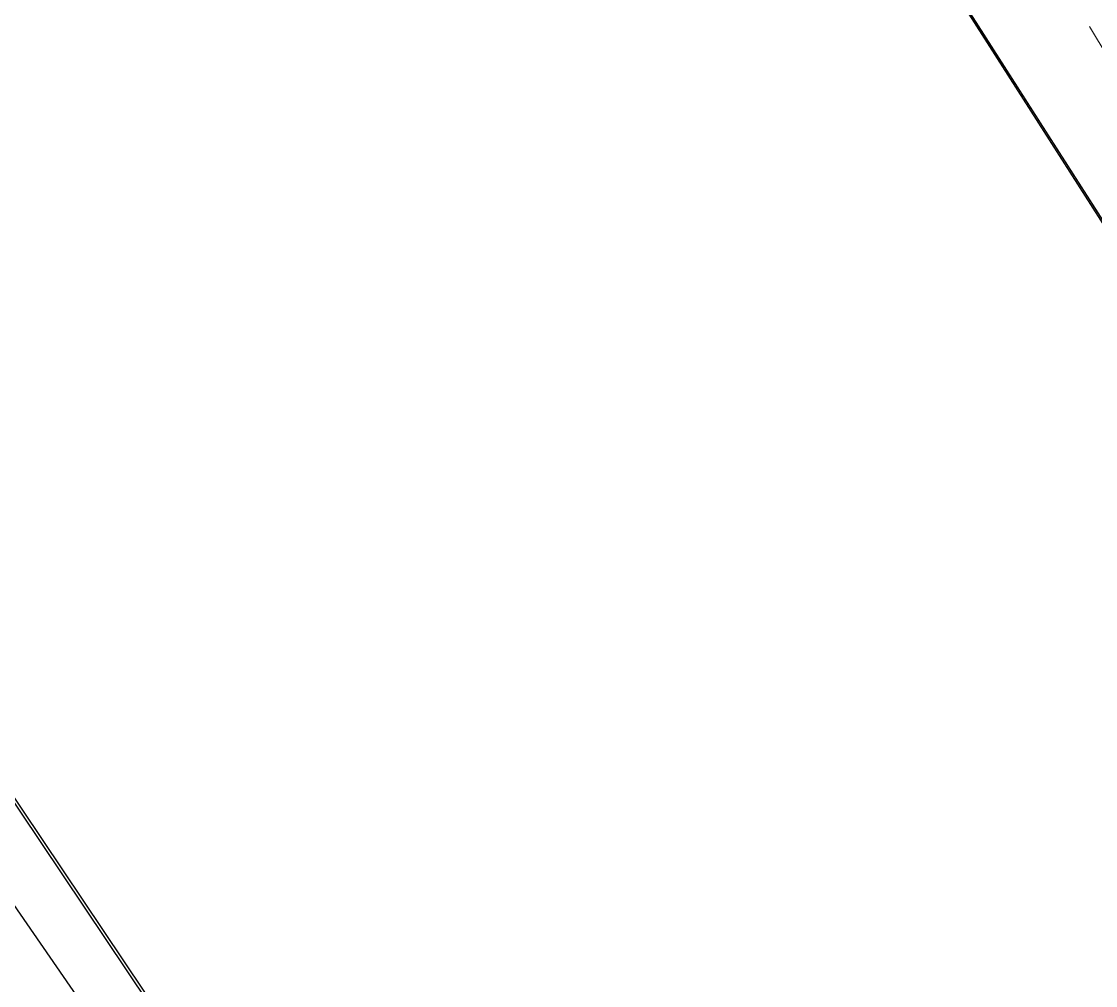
# Model space of a CAD drawing. Header units: metres. Extents: x 507649 to 509016, y 6966950 to 6967777.
# Drawn here: x 507946.485 to 507949.465, y 6967095.067 to 6967097.744 of the extents above; entities that cross this region are included whole.
import ezdxf

# ---------------------------------------------------------------- set-up
doc = ezdxf.new("R2010")
doc.units = ezdxf.units.M
doc.linetypes.add('AEC_Double Dash', pattern=[0.039, 0.015, -0.004, 0.006, -0.004, 0.006, -0.004])
doc.linetypes.add('ISO-DASHED2', pattern=[6, 4, -2])
doc.layers.add('C-PROP-LINE', color=252, linetype='AEC_Double Dash', lineweight=5)
doc.layers.add('D_UG_PIPES', color=1, linetype='EXIST_SWD', lineweight=0)
for name, color, linetype in [('CON_EX. MIN', 253, 'ISO-DASHED2'), ('DR_UNLINED', 1, 'EXIST_SWD'), ('mga2020bdy', 252, 'Continuous'), ('mga2020DR_UNLINED', 252, 'Continuous'), ('XREF', 7, 'Continuous')]:
    doc.layers.add(name, color=color, linetype=linetype)
doc.styles.get("Standard").update_dxf_attribs({"font": 'ARIALN.TTF'})
doc.linetypes.add('EXIST_SWD', pattern='A,5,-2.5,5,-2,["SWD",Standard,S=2.5,R=0,X=0,Y=-1.25],-8,5,-2.5,5,-2.5', length=37.5)

# ---------------------------------------------------------------- blocks, each defined once
blk = doc.blocks.new('25027_BNP_Skygate Play-Sheet - 000101 - SITE PLAN')
at = {"layer": 'C-PROP-LINE'}
blk.add_line((-2467524.01, 3941767.03), (-2456721.59, 3941628.97), dxfattribs=at)
blk = doc.blocks.new('XE_ARCH')
at = {"xscale": 0.001, "yscale": 0.001, "zscale": 0.001, "rotation": 121.996}
blk.add_blockref('25027_BNP_Skygate Play-Sheet - 000101 - SITE PLAN', (509988.1258, 6971273.7702), dxfattribs=at)
blk = doc.blocks.new('XE_SURVEY')
at = {"layer": 'D_UG_PIPES', "flags": 128}
blk.add_lwpolyline([(507949.5687, 6967090.9422), (507946.1837, 6967095.9942), (507942.8627, 6967101.7032), (507939.7147, 6967106.8702), (507937.8487, 6967111.2452), (507939.9717, 6967112.3042), (507942.9327, 6967107.5532), (507946.3747, 6967102.0502), (507949.7227, 6967096.8102), (507953.0027, 6967092.5852), (507956.2957, 6967090.5832), (507960.5437, 6967089.8652), (507964.5927, 6967089.9322)], dxfattribs=at)
at = {"layer": 'DR_UNLINED'}
blk.add_polyline3d([(507949.5687, 6967090.9422, 2.555), (507946.1837, 6967095.9942, 2.51), (507942.8627, 6967101.7032, 2.495), (507939.7147, 6967106.8702, 2.553), (507937.8487, 6967111.2452, 2.461), (507939.9717, 6967112.3042, 2.59), (507942.9327, 6967107.5532, 2.489), (507946.3747, 6967102.0502, 2.534), (507949.7227, 6967096.8102, 2.534), (507953.0027, 6967092.5852, 2.571), (507956.2957, 6967090.5832, 2.568), (507960.5437, 6967089.8652, 2.563), (507964.5927, 6967089.9322, 2.592)], dxfattribs=at)
at = {"layer": 'mga2020bdy'}
blk.add_polyline3d([(507942.8976, 6967107.616, 2.489), (507946.3383, 6967102.1153, 2.534), (507949.6851, 6967096.8776, 2.534), (507952.9638, 6967092.6544, 2.571), (507960.5018, 6967089.9358, 2.563), (507956.2555, 6967090.6533, 2.568), (507949.5313, 6967091.012, 2.555), (507945.2067, 6967077.2832, 2.6235), (507943.1898, 6967071.1673, 2.6286), (507940.9201, 6967065.5084, 2.6367), (507937.9561, 6967062.1135, 2.5738), (507930.838, 6967057.8357, 2.6598)], dxfattribs=at)
at = {"layer": 'mga2020DR_UNLINED'}
blk.add_polyline3d([(507949.5313, 6967091.012, 2.555), (507946.1475, 6967096.0618, 2.51), (507942.8278, 6967101.7684, 2.495), (507939.6809, 6967106.9332, 2.553), (507937.8156, 6967111.3063, 2.461), (507939.9377, 6967112.3649, 2.59), (507942.8976, 6967107.616, 2.489), (507946.3383, 6967102.1153, 2.534), (507949.6851, 6967096.8776, 2.534), (507952.9638, 6967092.6544, 2.571), (507956.2555, 6967090.6533, 2.568), (507960.5018, 6967089.9358, 2.563), (507964.5491, 6967090.0028, 2.592)], dxfattribs=at)
blk = doc.blocks.new('XE_CONTOURS EXIST_1')
at = {"layer": 'CON_EX. MIN', "color": 253, "linetype": 'ISO-DASHED2', "lineweight": -3, "elevation": 2.6, "flags": 128}
blk.add_lwpolyline([(507946.6856, 6967081.9925), (507946.6856, 6967081.9925), (507946.6854, 6967081.9924), (507946.6852, 6967081.9924), (507946.7777, 6967082.298), (507947.0257, 6967083.1171), (507947.3846, 6967084.3032), (507947.8103, 6967085.7094), (507948.2581, 6967087.1893), (507948.6839, 6967088.5961), (507949.0431, 6967089.7833), (507949.2915, 6967090.6042), (507949.3846, 6967090.9122), (507949.3967, 6967090.9736), (507949.4061, 6967091.0346), (507949.2241, 6967091.2994), (507948.7552, 6967091.9781), (507948.1131, 6967092.9065), (507947.4116, 6967093.9206), (507946.7644, 6967094.8565), (507946.2852, 6967095.5499), (507946.0877, 6967095.837), (507946.0171, 6967095.9531), (507945.924, 6967096.1109), (507945.8551, 6967096.2282), (507945.7096, 6967096.4758), (507945.3512, 6967097.0859), (507944.8509, 6967097.9378), (507944.2795, 6967098.9107), (507943.7079, 6967099.8841), (507943.207, 6967100.737), (507942.8477, 6967101.3489), (507942.7009, 6967101.5989), (507942.6253, 6967101.7286), (507942.5236, 6967101.9034), (507942.4481, 6967102.0331), (507942.2947, 6967102.2915), (507941.9252, 6967102.9137), (507941.4185, 6967103.7693), (507940.853, 6967104.7276), (507940.3072, 6967105.6582), (507939.8599, 6967106.4306), (507939.5896, 6967106.9143), (507939.3729, 6967107.3478), (507939.064, 6967107.9909), (507938.7082, 6967108.7448), (507938.3509, 6967109.5108), (507938.0372, 6967110.19), (507937.8125, 6967110.6837), (507937.7219, 6967110.893), (507937.7096, 6967111.0488), (507937.7063, 6967111.2563), (507937.704, 6967111.3648), (507937.6484, 6967111.4102), (507937.5943, 6967111.4553), (507937.6319, 6967111.5885), (507937.6945, 6967111.7372), (507937.936, 6967111.8136), (507938.4854, 6967111.971), (507939.1357, 6967112.1542), (507939.5895, 6967112.2821), (507939.8215, 6967112.3486), (507939.8997, 6967112.3723), (507939.911, 6967112.3766), (507939.9129, 6967112.3852), (507939.9125, 6967112.4245), (507939.9061, 6967112.5069), (507939.8995, 6967112.5721), (507939.9373, 6967112.5621)], dxfattribs=at)

msp = doc.modelspace()

# ---------------------------------------------------------------- block references
at = {"layer": 'XREF'}
msp.add_blockref('XE_SURVEY', (0, 0), dxfattribs=at)

# ---------------------------------------------------------------- next in the draw order: block references
msp.add_blockref('XE_ARCH', (0, 0), dxfattribs=at)

# ---------------------------------------------------------------- next in the draw order: block references
msp.add_blockref('XE_CONTOURS EXIST_1', (0, 0), dxfattribs=at)

doc.saveas('drawing.dxf')
